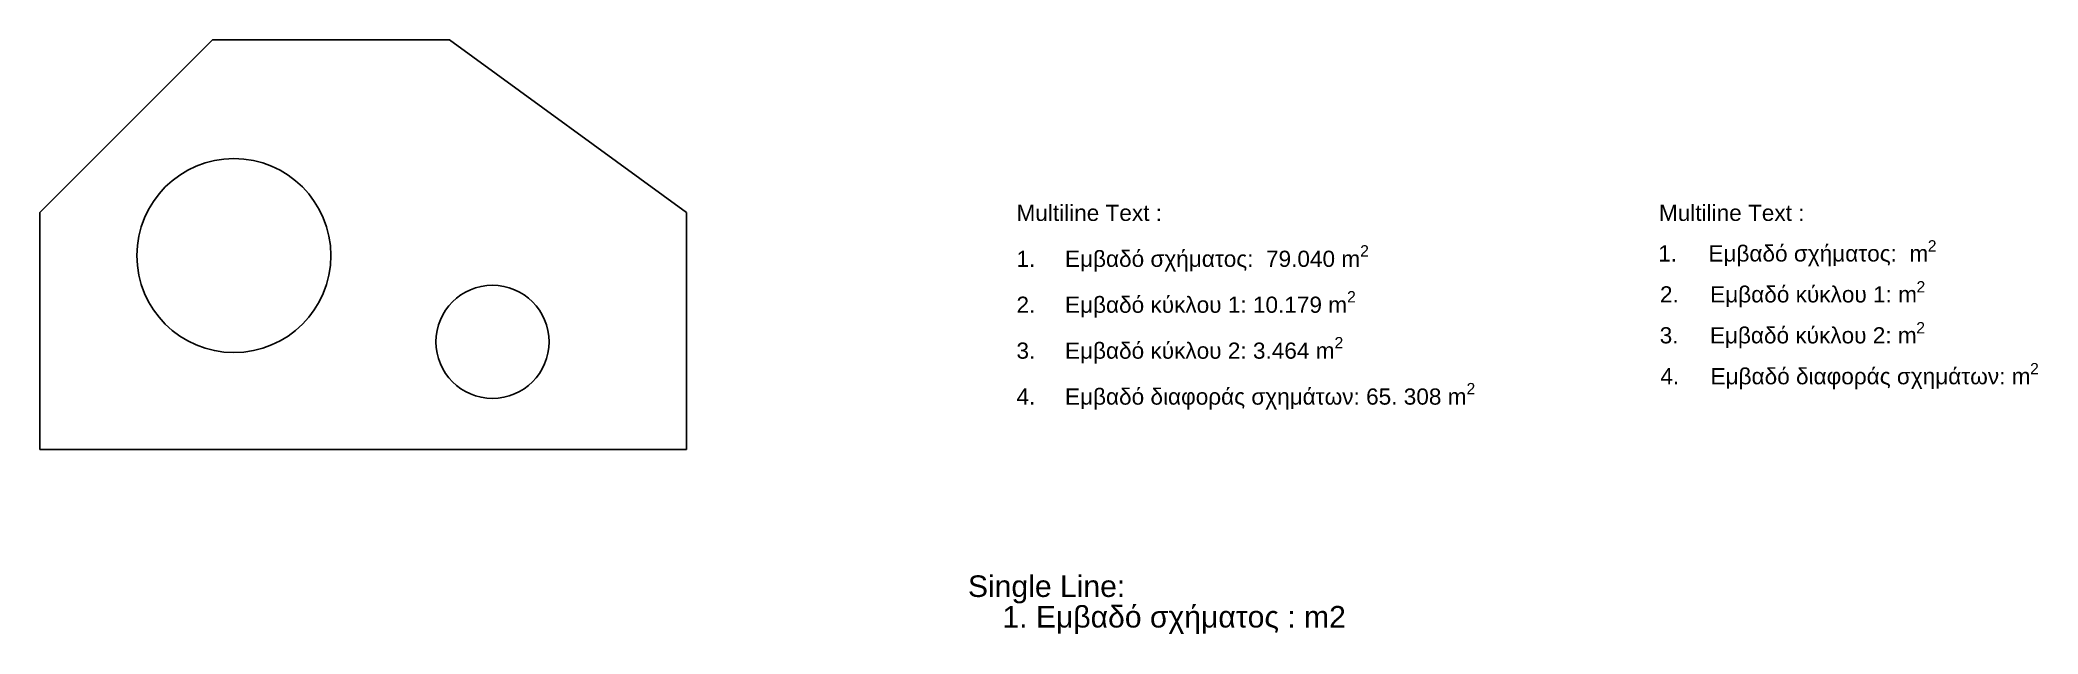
# Model space of a CAD drawing. Header units: metres. Extents: x 5.4 to 42.5, y 6.8 to 17.8.
import ezdxf

# ---------------------------------------------------------------- set-up
doc = ezdxf.new("R2010")
doc.units = ezdxf.units.M
doc.layers.add('grammes', color=3, linetype='Continuous')
doc.layers.add('keimeno', color=1, linetype='Continuous')
doc.styles.get("Standard").update_dxf_attribs({"font": 'arial.ttf'})

msp = doc.modelspace()

# ---------------------------------------------------------------- linework, layer by layer
at = {"layer": 'grammes'}
for p, q in [((5.362, 14.583), (8.562, 17.783)), ((8.562, 17.783), (12.962, 17.783)), ((12.962, 17.783), (17.362, 14.583)), ((5.362, 10.183), (5.362, 14.583)), ((17.362, 10.183), (17.362, 14.583)), ((5.362, 10.183), (17.362, 10.183))]:
    msp.add_line(p, q, dxfattribs=at)
for centre, radius in [((8.962, 13.783), 1.8), ((13.762, 12.183), 1.05)]:
    msp.add_circle(centre, radius, dxfattribs=at)

# ---------------------------------------------------------------- texts
at = {"layer": 'keimeno', "color": 7, "linetype": 'Continuous', "true_color": 0xffffff}
for s, p in [('Multiline Text :', (35.415, 14.426)), ('1.     Eμβαδό σχήματος: ', (35.401, 13.673)), ('2.     Εμβαδό κύκλου 1:', (35.434, 12.914)), ('3.     Εμβαδό κύκλου 2: ', (35.429, 12.154)), ('4.     Εμβαδό διαφοράς σχημάτων: ', (35.441, 11.395))]:
    msp.add_text(s, height=0.3, dxfattribs=at).set_placement(p)
at = {"layer": 'keimeno', "color": 4, "linetype": 'Continuous'}
for s, height, p in [(' m', 0.3, (39.949, 13.673)), ('2', 0.21, (40.405, 13.858)), (' m', 0.3, (39.739, 12.914)), ('2', 0.21, (40.196, 13.099)), ('m', 0.3, (39.85, 12.154)), ('2', 0.21, (40.191, 12.339)), ('m', 0.3, (41.963, 11.395)), ('2', 0.21, (42.304, 11.58))]:
    msp.add_text(s, height=height, dxfattribs=at).set_placement(p)
at = {"layer": 'keimeno', "linetype": 'Continuous'}
for s, p in [('Single Line: ', (22.588, 7.449)), ('1. Εμβαδό σχήματος : m2', (23.229, 6.882))]:
    msp.add_text(s, height=0.4, dxfattribs=at).set_placement(p)
at = {"layer": 'keimeno', "linetype": 'Continuous', "insert": (23.489, 15.226), "char_height": 0.3, "attachment_point": 1}
msp.add_mtext_dynamic_manual_height_columns('\\A1;{\\C0;\\c16777215;\\P\\pxsm1.5;Multiline Text :\\P\\pi-3,l3,t3;1.^IEμβαδό σχήματος:  79.040\\C4; m\\H0.7x;\\S2^ ;\\H1.42857x;\\P\\C0;\\c16777215;2.^IΕμβαδό κύκλου 1: 10.179\\C4; m\\H0.7x;\\S2^ ;\\H1.42857x;\\C0;\\c16777215;\\P3.^IΕμβαδό κύκλου 2: 3.464\\C4; m\\H0.7x;\\S2^ ;\\H1.42857x;\\C0;\\c16777215;\\P4.^IΕμβαδό διαφοράς σχημάτων: 65. 308 \\C4;m\\H0.7x;\\S2^ ;}', width=13.57756, gutter_width=12.5, heights=[8.744], dxfattribs=at)

doc.saveas('drawing.dxf')
